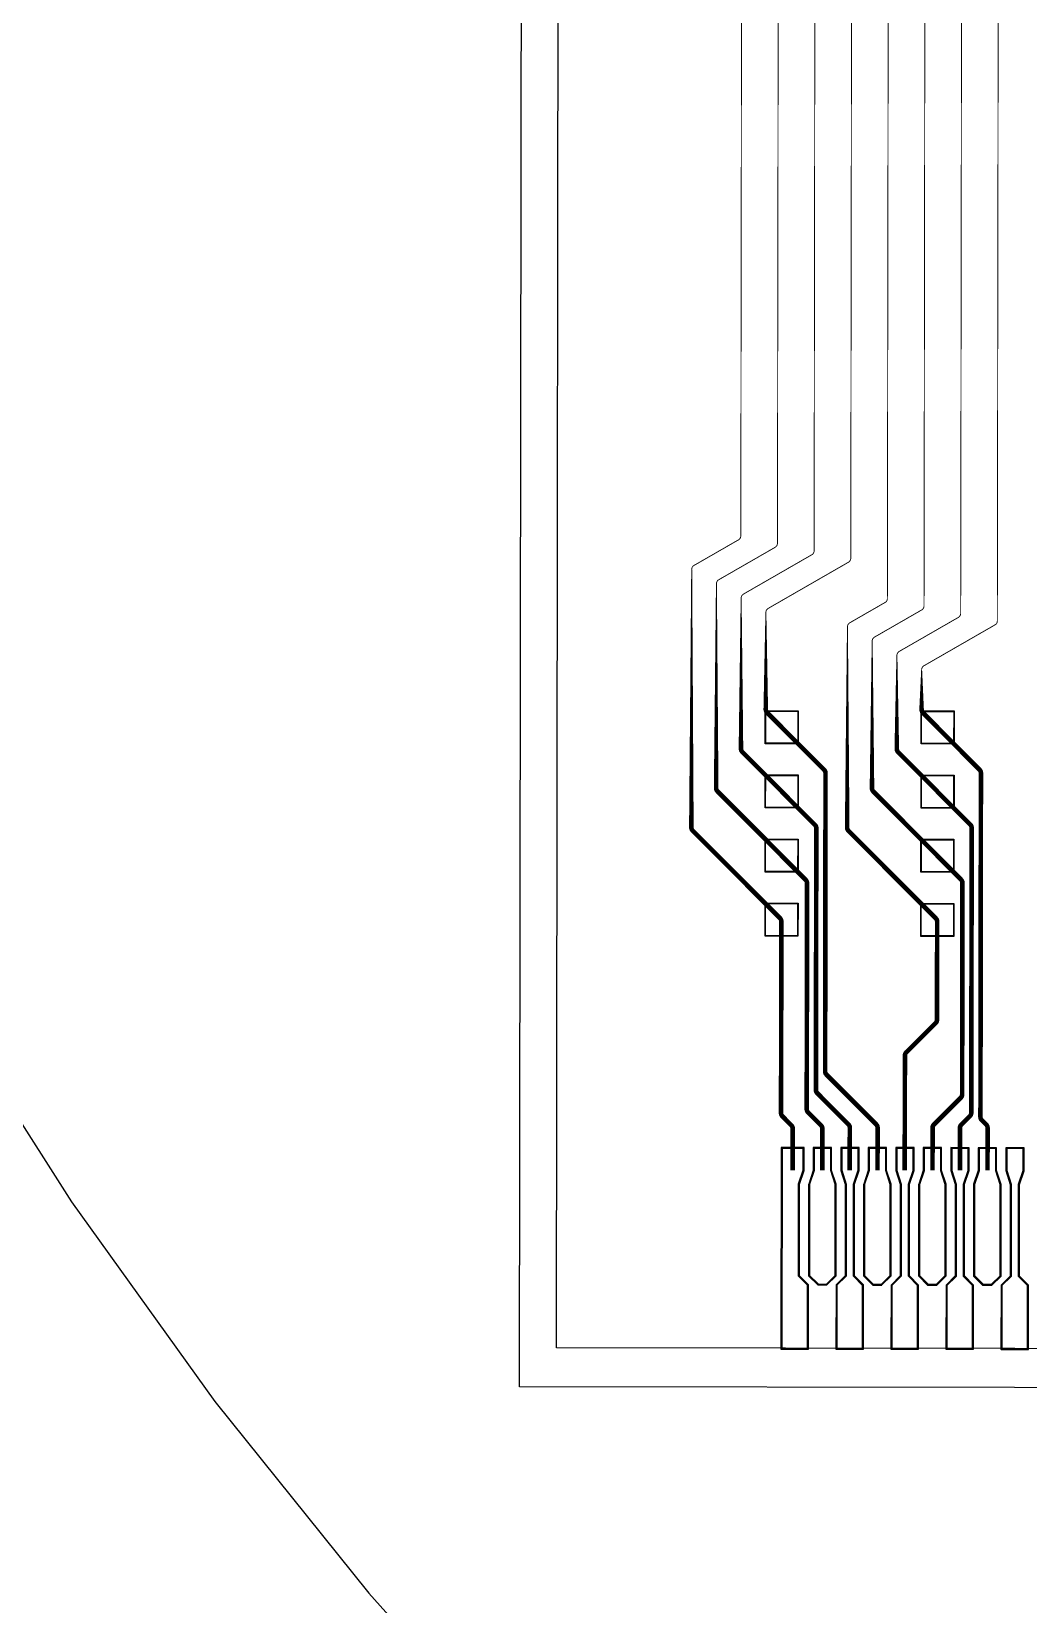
# Model space of a CAD drawing. Header units: metres. Extents: x -54999 to 54999, y -52014 to 54102.
# Drawn here: x -41822 to -30945, y -32455 to -15289 of the extents above; entities that cross this region are included whole.
import ezdxf

# ---------------------------------------------------------------- set-up
doc = ezdxf.new("R2010")
doc.units = ezdxf.units.M
for name, color, linetype in [('eDura_outline_ext', 6, 'Continuous'), ('eDura_outline_int', 6, 'Continuous'), ('etch', 3, 'Continuous'), ('GUIDE', 160, 'Continuous'), ('metal', 4, 'Continuous'), ('wafer_int', 8, 'Continuous')]:
    doc.layers.add(name, color=color, linetype=linetype)

msp = doc.modelspace()

# ---------------------------------------------------------------- linework, layer by layer
at = {"layer": 'eDura_outline_ext'}
msp.add_lwpolyline([(-25667.478, -8895.493), (-25696.166, -30095.474), (-36496.156, -30080.86), (-36467.469, -8880.879)], dxfattribs=at)
at = {"layer": 'eDura_outline_int'}
msp.add_lwpolyline([(-26067.17, -8667.012), (-26095.586, -29666.993), (-36095.577, -29653.461), (-36067.16, -8653.48)], dxfattribs=at)
at = {"layer": 'etch'}
for points in [[(-33811.648, -23056.546), (-33811.175, -22706.546), (-33461.175, -22707.019), (-33461.649, -23057.019), (-33811.648, -23056.546)], [(-32111.65, -23058.846), (-32111.176, -22708.846), (-31761.177, -22709.32), (-31761.65, -23059.32), (-32111.65, -23058.846)], [(-33812.596, -23756.545), (-33812.122, -23406.545), (-33462.122, -23407.019), (-33462.596, -23757.018), (-33812.596, -23756.545)], [(-32112.597, -23758.845), (-32112.124, -23408.846), (-31762.124, -23409.319), (-31762.597, -23759.319), (-32112.597, -23758.845)], [(-33813.543, -24456.544), (-33813.069, -24106.545), (-33463.069, -24107.018), (-33463.543, -24457.018), (-33813.543, -24456.544)], [(-32113.544, -24458.845), (-32113.071, -24108.845), (-31763.071, -24109.319), (-31763.545, -24459.318), (-32113.544, -24458.845)], [(-33814.49, -25156.544), (-33814.016, -24806.544), (-33464.017, -24807.018), (-33464.49, -25157.017), (-33814.49, -25156.544)], [(-32114.492, -25158.844), (-32114.018, -24808.844), (-31764.018, -24809.318), (-31764.492, -25159.318), (-32114.492, -25158.844)]]:
    msp.add_lwpolyline(points, close=True, dxfattribs=at)
for points in [[(-33632.631, -27477.792), (-33635.578, -29655.79, 0.414213562), (-33634.579, -29656.791), (-33356.58, -29657.167, 0.414213562), (-33355.578, -29656.169), (-33354.652, -28971.726, 0.198912367), (-33354.944, -28971.018), (-33454.224, -28871.47, -0.198912367), (-33454.516, -28870.762), (-33453.155, -27865.575, -0.080611572), (-33453.104, -27865.258), (-33403.004, -27715.634, 0.080611572), (-33402.952, -27715.318), (-33402.631, -27478.103, 0.414213562), (-33403.63, -27477.102), (-33631.63, -27476.793, 0.414213562)], [(-33194.63, -27477.384), (-33281.63, -27477.267, 0.414213562), (-33282.631, -27478.265), (-33282.957, -27718.726, -0.080611572), (-33283.008, -27719.042), (-33333.108, -27868.666, 0.080611572), (-33333.16, -27868.982), (-33334.505, -28862.64, 0.198912367), (-33334.213, -28863.348), (-33240.783, -28957.031, 0.198912367), (-33240.076, -28957.324), (-33149.189, -28957.447, 0.198912367), (-33148.482, -28957.155), (-33054.799, -28863.726, 0.198912367), (-33054.505, -28863.019), (-33053.16, -27869.361, 0.080611572), (-33053.211, -27869.045), (-33102.906, -27719.286, -0.080611572), (-33102.957, -27718.969), (-33102.631, -27478.509, 0.414213562), (-33103.63, -27477.508)], [(-32894.63, -27477.79), (-32981.63, -27477.673, 0.414213562), (-32982.632, -27478.671), (-32982.952, -27715.886, 0.080611572), (-32982.902, -27716.202), (-32933.207, -27865.962, -0.080611572), (-32933.156, -27866.278), (-32934.516, -28871.466, -0.198912367), (-32934.81, -28872.172), (-33034.359, -28971.452, 0.198912367), (-33034.653, -28972.159), (-33035.579, -29656.602, 0.414213562), (-33034.58, -29657.603), (-32756.58, -29657.979, 0.414213562), (-32755.579, -29656.981), (-32754.653, -28972.538, 0.198912367), (-32754.945, -28971.83), (-32854.224, -28872.281, -0.198912367), (-32854.516, -28871.574), (-32853.156, -27866.386, -0.080611572), (-32853.104, -27866.07), (-32803.004, -27716.446, 0.080611572), (-32802.953, -27716.13), (-32802.632, -27478.915, 0.414213562), (-32803.63, -27477.914)], [(-32594.631, -27478.196), (-32681.63, -27478.079, 0.414213562), (-32682.632, -27479.077), (-32682.957, -27719.538, -0.080611572), (-32683.009, -27719.854), (-32733.109, -27869.478, 0.080611572), (-32733.161, -27869.794), (-32734.505, -28863.452, 0.198912367), (-32734.213, -28864.16), (-32640.784, -28957.842, 0.198912367), (-32640.077, -28958.136), (-32549.19, -28958.259, 0.198912367), (-32548.482, -28957.967), (-32454.799, -28864.538, 0.198912367), (-32454.505, -28863.831), (-32453.161, -27870.173, 0.080611572), (-32453.212, -27869.857), (-32502.906, -27720.097, -0.080611572), (-32502.957, -27719.781), (-32502.632, -27479.321, 0.414213562), (-32503.631, -27478.32)], [(-32294.631, -27478.602), (-32381.631, -27478.485, 0.414213562), (-32382.632, -27479.483), (-32382.953, -27716.698, 0.080611572), (-32382.902, -27717.014), (-32333.207, -27866.774, -0.080611572), (-32333.157, -27867.09), (-32334.517, -28872.278, -0.198912367), (-32334.811, -28872.984), (-32434.359, -28972.264, 0.198912367), (-32434.653, -28972.971), (-32435.579, -29657.414, 0.414213562), (-32434.581, -29658.415), (-32156.581, -29658.791, 0.414213562), (-32155.579, -29657.793), (-32154.653, -28973.349, 0.198912367), (-32154.945, -28972.642), (-32254.225, -28873.093, -0.198912367), (-32254.517, -28872.386), (-32253.157, -27867.198, -0.080611572), (-32253.105, -27866.882), (-32203.005, -27717.258, 0.080611572), (-32202.953, -27716.942), (-32202.632, -27479.727, 0.414213562), (-32203.631, -27478.725)], [(-31994.631, -27479.008), (-32081.631, -27478.891, 0.414213562), (-32082.632, -27479.889), (-32082.958, -27720.35, -0.080611572), (-32083.009, -27720.666), (-32133.109, -27870.29, 0.080611572), (-32133.161, -27870.606), (-32134.506, -28864.264, 0.198912367), (-32134.214, -28864.971), (-32040.784, -28958.654, 0.198912367), (-32040.077, -28958.948), (-31949.19, -28959.071, 0.198912367), (-31948.483, -28958.779), (-31854.8, -28865.35, 0.198912367), (-31854.506, -28864.643), (-31853.161, -27870.985, 0.080611572), (-31853.212, -27870.669), (-31902.907, -27720.909, -0.080611572), (-31902.958, -27720.593), (-31902.632, -27480.133, 0.414213562), (-31903.631, -27479.131)], [(-31694.631, -27479.414), (-31781.631, -27479.297, 0.414213562), (-31782.633, -27480.295), (-31782.954, -27717.51, 0.080611572), (-31782.903, -27717.826), (-31733.208, -27867.586, -0.080611572), (-31733.157, -27867.902), (-31734.517, -28873.089, -0.198912367), (-31734.811, -28873.796), (-31834.36, -28973.076, 0.198912367), (-31834.654, -28973.783), (-31835.58, -29658.226, 0.414213562), (-31834.581, -29659.227), (-31556.581, -29659.603, 0.414213562), (-31555.58, -29658.604), (-31554.654, -28974.161, 0.198912367), (-31554.946, -28973.454), (-31654.225, -28873.905, -0.198912367), (-31654.517, -28873.198), (-31653.157, -27868.01, -0.080611572), (-31653.105, -27867.694), (-31603.006, -27718.07, 0.080611572), (-31602.954, -27717.753), (-31602.633, -27480.539, 0.414213562), (-31603.631, -27479.537)], [(-31394.632, -27479.82), (-31481.632, -27479.702, 0.414213562), (-31482.633, -27480.701), (-31482.958, -27721.161, -0.080611572), (-31483.01, -27721.478), (-31533.11, -27871.102, 0.080611572), (-31533.162, -27871.418), (-31534.506, -28865.076, 0.198912367), (-31534.214, -28865.783), (-31440.785, -28959.466, 0.198912367), (-31440.078, -28959.76), (-31349.191, -28959.883, 0.198912367), (-31348.483, -28959.591), (-31254.8, -28866.161, 0.198912367), (-31254.506, -28865.455), (-31253.162, -27871.797, 0.080611572), (-31253.213, -27871.481), (-31302.908, -27721.721, -0.080611572), (-31302.958, -27721.405), (-31302.633, -27480.945, 0.414213562), (-31303.632, -27479.943)], [(-31094.632, -27480.226), (-31181.632, -27480.108, 0.414213562), (-31182.633, -27481.107), (-31182.954, -27718.322, 0.080611572), (-31182.903, -27718.638), (-31133.208, -27868.398, -0.080611572), (-31133.158, -27868.714), (-31134.518, -28873.901, -0.198912367), (-31134.812, -28874.608), (-31234.36, -28973.888, 0.198912367), (-31234.654, -28974.594), (-31235.58, -29659.037, 0.414213562), (-31234.582, -29660.039), (-30956.582, -29660.415, 0.414213562), (-30955.581, -29659.416), (-30954.654, -28974.973, 0.198912367), (-30954.946, -28974.266), (-31054.226, -28874.717, -0.198912367), (-31054.518, -28874.01), (-31053.158, -27868.822, -0.080611572), (-31053.106, -27868.506), (-31003.006, -27718.882, 0.080611572), (-31002.954, -27718.565), (-31002.633, -27481.351, 0.414213562), (-31003.632, -27480.349)]]:
    msp.add_lwpolyline(points, format="xyb", close=True, dxfattribs=at)
at = {"layer": 'GUIDE'}
for points in [[(-33493.616, -27466.98), (-33491.616, -27466.983)], [(-33191.616, -27467.389), (-33193.616, -27467.386)], [(-32891.617, -27467.795), (-32893.617, -27467.792)], [(-32591.617, -27468.2), (-32593.617, -27468.198)], [(-32291.617, -27468.606), (-32293.617, -27468.604)], [(-31991.618, -27469.012), (-31993.618, -27469.01)], [(-31691.618, -27469.418), (-31693.618, -27469.416)], [(-31391.618, -27469.824), (-31393.618, -27469.822)], [(-31096.618, -27470.223), (-31094.618, -27470.226)], [(-31091.618, -27470.23), (-31093.618, -27470.228)]]:
    msp.add_lwpolyline(points, dxfattribs=at)
at = {"layer": 'metal'}
for points in [[(-31936.413, -22884.083, 50, 50, 0), (-32096.551, -22723.511, 50, 50, -0.198912367), (-32111.148, -22688.136, 50, 10, 0), (-32110.561, -22253.906, 10, 10, -0.267949192), (-32085.502, -22210.639, 10, 10, 0), (-31309.897, -21764.241, 10, 10, 0.267949192), (-31284.839, -21720.974, 10, 10, 0), (-31265.763, -7623.889, 10, 10, 0.267949192), (-31290.704, -7580.554, 10, 10, 0), (-31405.678, -7513.967, 10, 10, -0.267949192), (-31430.619, -7470.632, 10, 10, 0), (-31413.497, 5182.391, 10, 10, 0.267949192), (-31438.439, 5225.726, 10, 10, 0), (-33212.05, 6252.924, 10, 10, 0)], [(-31937.36, -23584.082, 50, 50, 0), (-32367.133, -23153.145, 50, 50, -0.198912367), (-32381.73, -23117.77, 50, 10, 0), (-32380.349, -22097.656, 10, 10, -0.267949192), (-32355.291, -22054.389, 10, 10, 0), (-31709.788, -21682.871, 10, 10, 0.267949192), (-31684.729, -21639.604, 10, 10, 0), (-31665.731, -7600.254, 10, 10, 0.267949192), (-31690.673, -7556.919, 10, 10, 0), (-31765.677, -7513.48, 10, 10, -0.267949192), (-31790.619, -7470.145, 10, 10, 0), (-31776.599, 2890.727, 10, 10, 0.267949192), (-31801.54, 2934.062, 10, 10, 0), (-33215.433, 3752.926, 10, 10, 0)], [(-33638.306, -24281.781, 50, 50, 0), (-34337.713, -23580.479, 50, 50, -0.198912367), (-34352.31, -23545.104, 50, 10, 0), (-34349.293, -21315.568, 10, 10, -0.267949192), (-34324.234, -21272.301, 10, 10, 0), (-33708.754, -20918.063, 10, 10, 0.267949192), (-33683.696, -20874.796, 10, 10, 0), (-33664.447, -6649.539, 10, 10, 0.267949192), (-33689.388, -6606.204, 10, 10, 0), (-36450.417, -5007.138, 10, 10, -0.267949192), (-36475.359, -4963.803, 10, 10, 0), (-36467.825, 603.764, 10, 10, 0.267949192), (-36492.766, 647.099, 10, 10, 0), (-37548.939, 1258.788, 10, 10, 0)], [(-31938.308, -24284.082, 50, 50, 0), (-32637.715, -23582.779, 50, 50, -0.198912367), (-32652.311, -23547.404, 50, 10, 0), (-32650.138, -21941.407, 10, 10, -0.267949192), (-32625.08, -21898.139, 10, 10, 0), (-32109.678, -21601.501, 10, 10, 0.267949192), (-32084.619, -21558.234, 10, 10, 0), (-32065.7, -7576.619, 10, 10, 0.267949192), (-32090.641, -7533.284, 10, 10, 0), (-32125.677, -7512.992, 10, 10, -0.267949192), (-32150.618, -7469.657, 10, 10, 0), (-32139.7, 599.062, 10, 10, 0.267949192), (-32164.641, 642.397, 10, 10, 0), (-33218.816, 1252.929, 10, 10, 0)], [(-33517.978, -27715.478, 50, 50, 0), (-33517.344, -27260.497, 50, 50, 0.198997887), (-33531.94, -27225.105, 50, 50, 0), (-33629.513, -27127.268, 50, 50, -0.198893337), (-33644.11, -27091.896, 50, 50, 0), (-33641.433, -25000.33, 50, 50, 0.198893337), (-33656.03, -24964.959, 50, 50, 0), (-34608.295, -24010.113, 50, 50, -0.198912367), (-34622.892, -23974.738, 50, 10, 0), (-34619.082, -21159.319, 10, 10, -0.267949192), (-34594.023, -21116.051, 10, 10, 0), (-34108.645, -20836.693, 10, 10, 0.267949192), (-34083.586, -20793.426, 10, 10, 0), (-34064.556, -6730.405, 10, 10, 0.267949192), (-34089.498, -6687.069, 10, 10, 0), (-36991.417, -5006.406, 10, 10, -0.267949192), (-37016.358, -4963.071, 10, 10, 0), (-37011.784, -1583.155, 10, 10, 0.267949192), (-37036.726, -1539.82, 10, 10, 0), (-37552.322, -1241.21, 10, 10, 0)], [(-33222.199, -1247.069, 10, 10, 0), (-32527.743, -1649.268, 10, 10, -0.267949192), (-32502.801, -1692.603, 10, 10, 0), (-32510.618, -7469.17, 10, 10, 0.267949192), (-32485.677, -7512.505, 10, 10, 0), (-32490.609, -7509.649, 10, 10, -0.267949192), (-32465.668, -7552.984, 10, 10, 0), (-32484.51, -21476.863, 10, 10, -0.267949192), (-32509.568, -21520.131, 10, 10, 0), (-32894.869, -21741.889, 10, 10, 0.267949192), (-32919.927, -21785.157, 10, 50, 0), (-32922.893, -23977.038, 50, 50, 0.198912367), (-32908.296, -24012.413, 50, 50, 0), (-31955.878, -24967.413, 50, 50, -0.198924072), (-31941.281, -25002.79, 50, 50, 0), (-31942.778, -26073.418, 50, 50, -0.198900663), (-31957.471, -26108.751, 50, 50, 0), (-32278.567, -26428.98, 50, 50, 0.19889258), (-32293.26, -26464.312, 50, 50, 0), (-32295.032, -27717.133, 50, 50, 0)], [(-33636.412, -22881.782, 50, 50, 0), (-33796.55, -22721.21, 50, 50, -0.198912367), (-33811.147, -22685.835, 50, 10, 0), (-33809.715, -21628.068, 10, 10, -0.267949192), (-33784.657, -21584.801, 10, 10, 0), (-32908.974, -21080.804, 10, 10, 0.267949192), (-32883.915, -21037.536, 10, 10, 0), (-32865.642, -7533.445, 10, 10, 0.039314337), (-32866.248, -7525.617, 10, 10, 0), (-32870.046, -7501.44, 10, 10, -0.039314337), (-32870.652, -7493.613, 10, 10, 0), (-32865.903, -3984.267, 10, 10, 0.267949192), (-32890.844, -3940.932, 10, 10, 0), (-33225.582, -3747.067, 10, 10, 0)], [(-33637.359, -23581.782, 50, 50, 0), (-34067.132, -23150.845, 50, 50, -0.198912367), (-34081.728, -23115.469, 50, 10, 0), (-34079.504, -21471.818, 10, 10, -0.267949192), (-34054.446, -21428.551, 10, 10, 0), (-33308.864, -20999.433, 10, 10, 0.267949192), (-33283.806, -20956.166, 10, 10, 0), (-33265.662, -7547.869, 10, 10, -0.240159848), (-33244.984, -7507.437, 10, 10, 0), (-33251.3, -7512.009, 10, 10, 0.240159848), (-33230.622, -7471.578, 10, 10, 0), (-33228.965, -6247.065, 10, 10, 0)]]:
    msp.add_lwpolyline(points, format="xyseb", dxfattribs=at)
for points in [[(-33816.655, -23061.539), (-33816.168, -22701.539), (-33456.168, -22702.026), (-33456.655, -23062.026), (-33816.655, -23061.539)], [(-32116.657, -23063.839), (-32116.17, -22703.839), (-31756.17, -22704.327), (-31756.657, -23064.326), (-32116.657, -23063.839)], [(-33817.602, -23761.538), (-33817.115, -23401.538), (-33457.116, -23402.026), (-33457.603, -23762.025), (-33817.602, -23761.538)], [(-32117.604, -23763.839), (-32117.117, -23403.839), (-31757.117, -23404.326), (-31757.604, -23764.326), (-32117.604, -23763.839)], [(-33818.55, -24461.537), (-33818.062, -24101.538), (-33458.063, -24102.025), (-33458.55, -24462.025), (-33818.55, -24461.537)], [(-32118.551, -24463.838), (-32118.064, -24103.838), (-31758.064, -24104.325), (-31758.551, -24464.325), (-32118.551, -24463.838)], [(-33819.497, -25161.537), (-33819.01, -24801.537), (-33459.01, -24802.024), (-33459.497, -25162.024), (-33819.497, -25161.537)], [(-32119.498, -25163.837), (-32119.011, -24803.838), (-31759.012, -24804.325), (-31759.499, -25164.324), (-32119.498, -25163.837)]]:
    msp.add_lwpolyline(points, close=True, dxfattribs=at)
at = {"layer": 'metal', "const_width": 50}
for points in [[(-32592.031, -27716.731), (-32591.331, -27251.753, 0.198997887), (-32605.928, -27216.362), (-33148.97, -26671.848, -0.198917808), (-33163.566, -26636.472), (-33159.096, -23383.134, 0.198917808), (-33173.693, -23347.758), (-33638.412, -22881.78)], [(-31392.032, -27718.355), (-31391.332, -27253.377, 0.198997887), (-31405.929, -27217.985), (-31454.548, -27169.235, -0.198917529), (-31469.145, -27133.859), (-31463.991, -23380.528, 0.198917529), (-31478.588, -23345.152), (-31938.413, -22884.08)], [(-32895.031, -27716.321), (-32894.331, -27251.343, 0.198997887), (-32908.927, -27215.952), (-33249.241, -26874.715, -0.198918827), (-33263.838, -26839.339), (-33259.902, -23983.004, 0.198918827), (-33274.499, -23947.628), (-33639.359, -23581.779)], [(-31693.114, -27717.948), (-31692.332, -27252.95, -0.19882685), (-31677.639, -27217.631), (-31583.773, -27124.019, 0.198908709), (-31569.081, -27088.684), (-31564.831, -23980.363, 0.198916026), (-31579.428, -23944.988), (-31939.36, -23584.08)], [(-33194.953, -27715.915), (-33194.269, -27260.934, 0.198997887), (-33208.866, -27225.542), (-33349.549, -27084.478, -0.198922322), (-33364.146, -27049.101), (-33360.714, -24582.869, 0.198922322), (-33375.311, -24547.492), (-33640.306, -24281.778)], [(-31992.032, -27717.543), (-31991.331, -27252.546, -0.19882685), (-31976.639, -27217.227), (-31683.527, -26924.907, 0.19890673), (-31668.834, -26889.573), (-31665.659, -24580.211, 0.198918005), (-31680.256, -24544.835), (-31945.301, -24279.072)]]:
    msp.add_lwpolyline(points, format="xyb", dxfattribs=at)
at = {"layer": 'metal'}
for points in [[(-33642.617, -27467.778), (-33645.592, -29665.776, 0.414213562), (-33644.593, -29666.778), (-33346.593, -29667.181, 0.414213562), (-33345.592, -29666.182), (-33344.647, -28967.597, 0.198912367), (-33344.939, -28966.89), (-33444.218, -28867.341, -0.198912367), (-33444.51, -28866.633), (-33443.158, -27867.211, -0.080611572), (-33443.106, -27866.895), (-33393.006, -27717.27, 0.080611572), (-33392.954, -27716.954), (-33392.618, -27468.117, 0.414213562), (-33393.616, -27467.115), (-33641.616, -27466.78, 0.414213562)], [(-33194.616, -27467.385), (-33291.616, -27467.253, 0.414213562), (-33292.618, -27468.252), (-33292.954, -27717.089, -0.080611572), (-33293.006, -27717.406), (-33343.106, -27867.03, 0.080611572), (-33343.158, -27867.346), (-33344.51, -28866.769, 0.198912367), (-33344.218, -28867.476), (-33244.939, -28967.025, 0.198912367), (-33244.232, -28967.319), (-33145.06, -28967.453, 0.198912367), (-33144.353, -28967.161), (-33044.804, -28867.881, 0.198912367), (-33044.51, -28867.175), (-33043.158, -27867.752, 0.080611572), (-33043.209, -27867.436), (-33092.904, -27717.676, -0.080611572), (-33092.955, -27717.36), (-33092.618, -27468.523, 0.414213562), (-33093.617, -27467.521)], [(-32894.617, -27467.79), (-32991.617, -27467.659, 0.414213562), (-32992.618, -27468.658), (-32992.955, -27717.495, 0.080611572), (-32992.904, -27717.812), (-32943.209, -27867.571, -0.080611572), (-32943.158, -27867.887), (-32944.511, -28867.31, -0.198912367), (-32944.804, -28868.017), (-33044.353, -28967.296, 0.198912367), (-33044.647, -28968.003), (-33045.592, -29666.588, 0.414213562), (-33044.594, -29667.59), (-32746.594, -29667.993, 0.414213562), (-32745.592, -29666.994), (-32744.647, -28968.409, 0.198912367), (-32744.939, -28967.701), (-32844.219, -28868.153, -0.198912367), (-32844.511, -28867.445), (-32843.158, -27868.023, -0.080611572), (-32843.106, -27867.707), (-32793.007, -27718.082, 0.080611572), (-32792.955, -27717.766), (-32792.618, -27468.928, 0.414213562), (-32793.617, -27467.927)], [(-32594.617, -27468.196), (-32691.617, -27468.065, 0.414213562), (-32692.618, -27469.064), (-32692.955, -27717.901, -0.080611572), (-32693.007, -27718.217), (-32743.107, -27867.842, 0.080611572), (-32743.158, -27868.158), (-32744.511, -28867.581, 0.198912367), (-32744.219, -28868.288), (-32644.939, -28967.837, 0.198912367), (-32644.232, -28968.131), (-32545.061, -28968.265, 0.198912367), (-32544.354, -28967.973), (-32444.805, -28868.693, 0.198912367), (-32444.511, -28867.987), (-32443.159, -27868.564, 0.080611572), (-32443.209, -27868.248), (-32492.904, -27718.488, -0.080611572), (-32492.955, -27718.172), (-32492.618, -27469.334, 0.414213562), (-32493.617, -27468.333)], [(-32294.617, -27468.602), (-32391.617, -27468.471, 0.414213562), (-32392.619, -27469.47), (-32392.955, -27718.307, 0.080611572), (-32392.904, -27718.624), (-32343.21, -27868.383, -0.080611572), (-32343.159, -27868.699), (-32344.511, -28868.122, -0.198912367), (-32344.805, -28868.829), (-32444.354, -28968.108, 0.198912367), (-32444.647, -28968.815), (-32445.593, -29667.4, 0.414213562), (-32444.594, -29668.401), (-32146.594, -29668.805, 0.414213562), (-32145.593, -29667.806), (-32144.648, -28969.221, 0.198912367), (-32144.94, -28968.513), (-32244.219, -28868.965, -0.198912367), (-32244.511, -28868.257), (-32243.159, -27868.835, -0.080611572), (-32243.107, -27868.518), (-32193.007, -27718.894, 0.080611572), (-32192.955, -27718.578), (-32192.619, -27469.74, 0.414213562), (-32193.617, -27468.739)], [(-31994.618, -27469.008), (-32091.617, -27468.877, 0.414213562), (-32092.619, -27469.876), (-32092.956, -27718.713, -0.080611572), (-32093.007, -27719.029), (-32143.107, -27868.654, 0.080611572), (-32143.159, -27868.97), (-32144.511, -28868.393, 0.198912367), (-32144.219, -28869.1), (-32044.94, -28968.649, 0.198912367), (-32044.233, -28968.943), (-31945.062, -28969.077, 0.198912367), (-31944.354, -28968.785), (-31844.805, -28869.505, 0.198912367), (-31844.512, -28868.799), (-31843.159, -27869.376, 0.080611572), (-31843.21, -27869.06), (-31892.905, -27719.3, -0.080611572), (-31892.956, -27718.984), (-31892.619, -27470.146, 0.414213562), (-31893.618, -27469.145)], [(-31694.618, -27469.414), (-31791.618, -27469.283, 0.414213562), (-31792.619, -27470.282), (-31792.956, -27719.119, 0.080611572), (-31792.905, -27719.435), (-31743.21, -27869.195, -0.080611572), (-31743.159, -27869.511), (-31744.512, -28868.934, -0.198912367), (-31744.805, -28869.641), (-31844.354, -28968.92, 0.198912367), (-31844.648, -28969.627), (-31845.593, -29668.212, 0.414213562), (-31844.595, -29669.213), (-31546.595, -29669.617, 0.414213562), (-31545.594, -29668.618), (-31544.648, -28970.033, 0.198912367), (-31544.94, -28969.325), (-31644.22, -28869.777, -0.198912367), (-31644.512, -28869.069), (-31643.159, -27869.647, -0.080611572), (-31643.108, -27869.33), (-31593.008, -27719.706, 0.080611572), (-31592.956, -27719.39), (-31592.619, -27470.552, 0.414213562), (-31593.618, -27469.551)], [(-31394.618, -27469.82), (-31491.618, -27469.689, 0.414213562), (-31492.619, -27470.688), (-31492.956, -27719.525, -0.080611572), (-31493.008, -27719.841), (-31543.108, -27869.466, 0.080611572), (-31543.159, -27869.782), (-31544.512, -28869.204, 0.198912367), (-31544.22, -28869.912), (-31444.94, -28969.461, 0.198912367), (-31444.234, -28969.754), (-31345.062, -28969.889, 0.198912367), (-31344.355, -28969.597), (-31244.806, -28870.317, 0.198912367), (-31244.512, -28869.61), (-31243.16, -27870.188, 0.080611572), (-31243.211, -27869.872), (-31292.905, -27720.112, -0.080611572), (-31292.956, -27719.796), (-31292.62, -27470.958, 0.414213562), (-31293.618, -27469.957)], [(-31094.618, -27470.226), (-31191.618, -27470.095, 0.414213562), (-31192.62, -27471.094), (-31192.956, -27719.931, 0.080611572), (-31192.905, -27720.247), (-31143.211, -27870.007, -0.080611572), (-31143.16, -27870.323), (-31144.512, -28869.746, -0.198912367), (-31144.806, -28870.452), (-31244.355, -28969.732, 0.198912367), (-31244.649, -28970.439), (-31245.594, -29669.024, 0.414213562), (-31244.595, -29670.025), (-30946.595, -29670.428, 0.414213562), (-30945.594, -29669.43), (-30944.649, -28970.845, 0.198912367), (-30944.941, -28970.137), (-31044.22, -28870.589, -0.198912367), (-31044.512, -28869.881), (-31043.16, -27870.458, -0.080611572), (-31043.108, -27870.142), (-30993.008, -27720.518, 0.080611572), (-30992.957, -27720.202), (-30992.62, -27471.364, 0.414213562), (-30993.618, -27470.363)]]:
    msp.add_lwpolyline(points, format="xyb", close=True, dxfattribs=at)
at = {"layer": 'wafer_int'}
msp.add_lwpolyline([(-49941.978, 2408.07), (-49999.248, -274.256), (-49912.556, -2955.793), (-49682.154, -5628.819), (-49308.703, -8285.639), (-48793.28, -10918.601), (-48137.368, -13520.127), (-47342.856, -16082.724), (-46412.031, -18599.015), (-45347.574, -21061.755), (-44152.55, -23463.852), (-42830.399, -25798.391), (-41384.927, -28058.649), (-39820.298, -30238.119), (-38141.016, -32330.526), (-36351.916, -34329.844)], dxfattribs=at)

doc.saveas('drawing.dxf')
